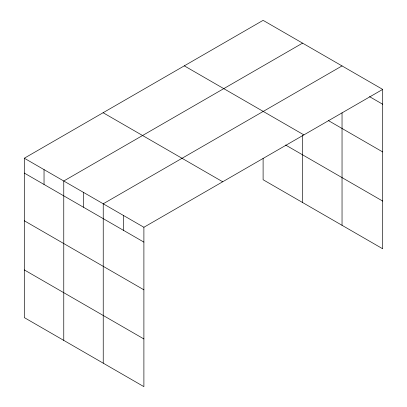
<?xml version="1.0" encoding="UTF-8"?>
<svg xmlns="http://www.w3.org/2000/svg" width="407" height="407" viewBox="0 0 407 407"><rect width="100%" height="100%" fill="white"/><g stroke="black" fill="none" stroke-linecap="round" stroke-linejoin="round"><path stroke-width="0.61" d="M24.303 158.221L143.895 227.269L143.895 386.65L24.303 317.602L24.303 158.221L263.105 20.35L382.697 89.398L382.697 248.779L263.105 179.731L263.105 158.394M302.569 43.137L63.767 181.008L63.767 340.389M342.038 65.919L103.236 203.79L103.236 363.176M143.895 227.269L382.697 89.398M369.51 96.637L382.697 104.248M328.332 120.558L382.697 151.943M184.3 65.848L303.892 134.895M285.577 145.014L382.697 201.083M103.108 112.724L222.7 181.771M24.303 173.072L143.895 242.119M24.303 220.767L143.895 289.815M24.303 269.907L143.895 338.955M342.038 112.78L342.038 225.305M302.569 135.292L302.569 202.518M123.565 215.527L123.565 230.382M83.501 192.399L83.501 207.249M44.037 169.612L44.037 184.468"/></g></svg>
